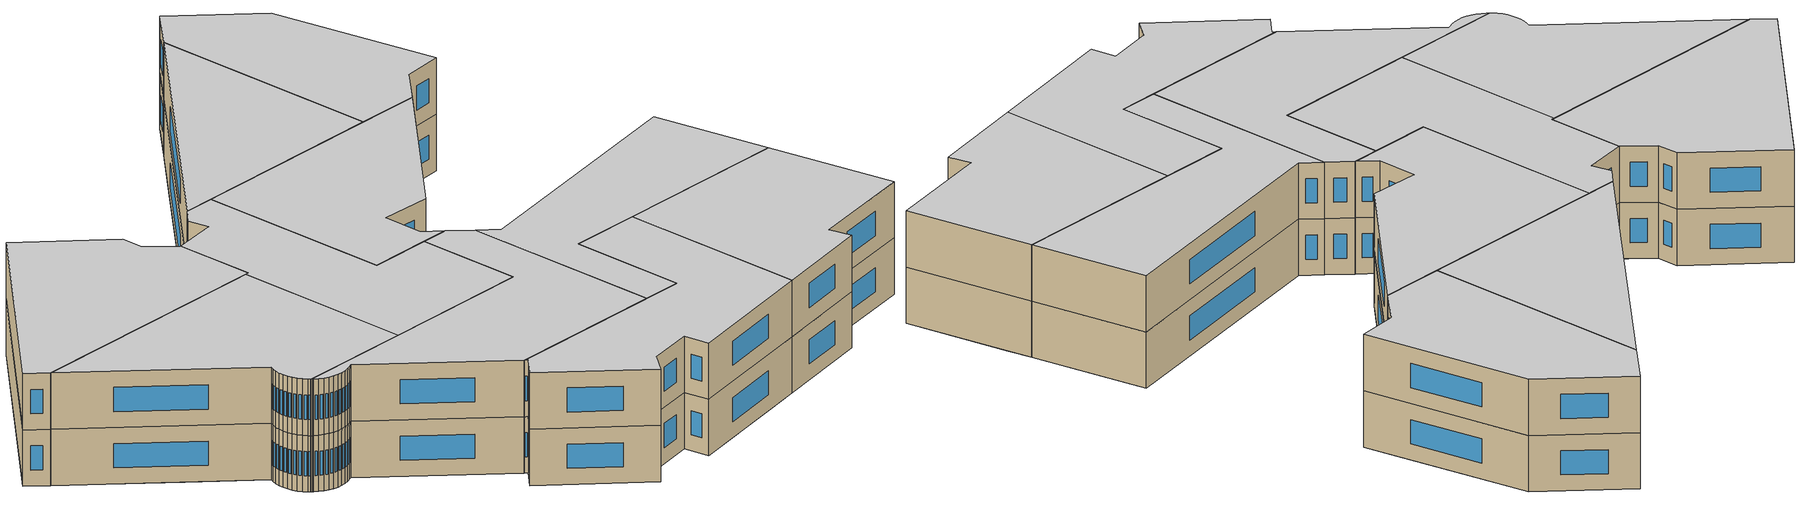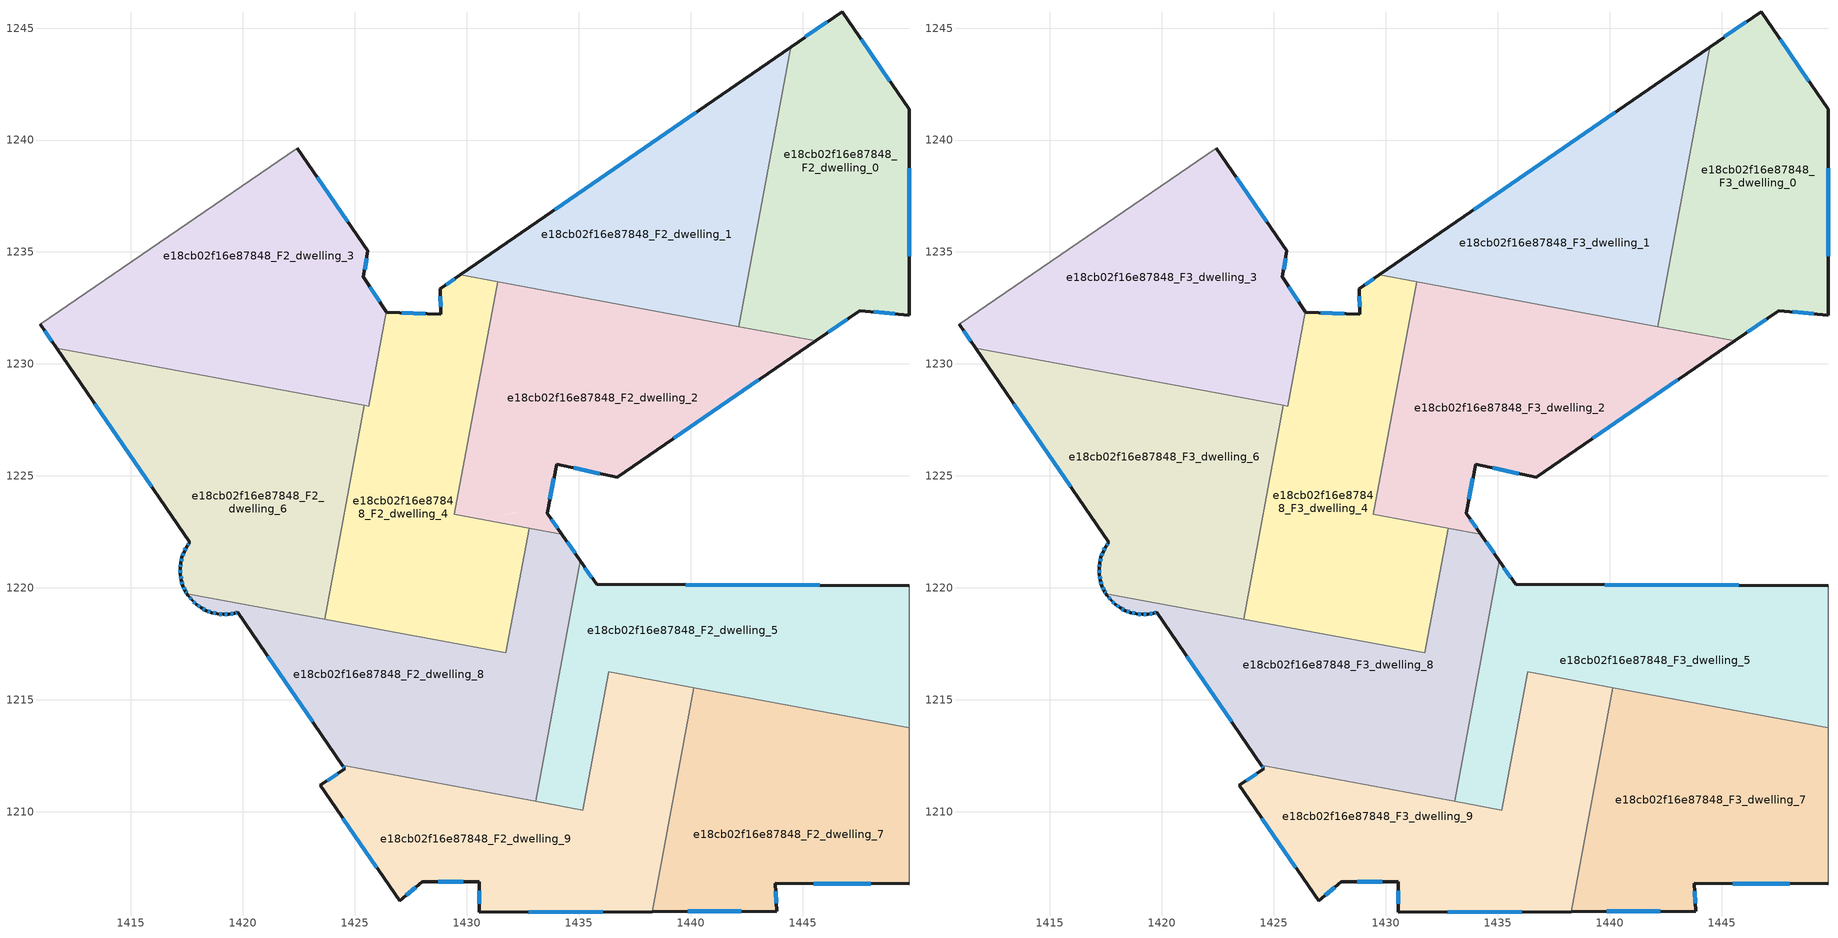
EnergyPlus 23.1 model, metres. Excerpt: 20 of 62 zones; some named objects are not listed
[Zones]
e18cb02f16e87848_F2_dwelling_0
 floor to e18cb02f16e87848_F1_dwelling_1 (EU_floor_Construction): 1446.76,1245.74 1449.75,1241.37 1449.75,1234.03 1443.22,1232.39 1442.68,1234.54 1444.46,1244.15 z6
 floor to e18cb02f16e87848_F1_dwelling_3 (EU_floor_Construction): 1449.75,1234.03 1449.75,1232.18 1447.55,1232.39 1445.58,1231.03 1442.14,1231.66 1442.23,1232.14 z6
 floor to e18cb02f16e87848_F1_dwelling_2 (EU_floor_Construction): 1442.68,1234.54 1443.22,1232.39 1442.23,1232.14 z6
 wall outside (EU_wall_Construction): 1445.58,1231.03 1447.55,1232.39 1449.75,1232.18 1449.75,1241.37 1446.76,1245.74 1444.46,1244.15 z6:9
 wall to e18cb02f16e87848_F2_dwelling_1 (EU_wall_Construction): 1444.46,1244.15 1442.14,1231.66 z6:9
 wall to e18cb02f16e87848_F2_dwelling_2 (EU_wall_Construction): 1442.14,1231.66 1445.58,1231.03 z6:9
 window (EU_Window_Construction): 1446.11,1245.29 1445.12,1244.61 / 1448.9,1242.62 1447.62,1244.49 / 1449.75,1234.81 1449.75,1238.74 / 1448.18,1232.33 1449.12,1232.24 / 1446.14,1231.41 1446.99,1232 z6.86:8.14
e18cb02f16e87848_F2_dwelling_1
 floor to e18cb02f16e87848_F1_dwelling_2 (EU_floor_Construction): 1440.89,1241.68 1442.68,1234.54 1442.23,1232.14 1441.1,1231.86 1431.65,1233.61 1431.54,1234.05 1430.58,1233.81 1429.72,1233.97 z6
 floor to e18cb02f16e87848_F1_dwelling_1 (EU_floor_Construction): 1444.46,1244.15 1442.68,1234.54 1440.89,1241.68 z6
 floor to e18cb02f16e87848_F1_dwelling_3 (EU_floor_Construction): 1431.54,1234.05 1431.65,1233.61 1430.58,1233.81 z6; 1442.23,1232.14 1442.14,1231.66 1441.1,1231.86 z6
 wall outside (EU_wall_Construction): 1444.46,1244.15 1429.72,1233.97 z6:9
 wall to e18cb02f16e87848_F2_dwelling_4 (EU_wall_Construction): 1429.72,1233.97 1431.37,1233.66 z6:9
 wall to e18cb02f16e87848_F2_dwelling_2 (EU_wall_Construction): 1431.38,1233.67 1442.14,1231.66 z6:9
 window (EU_Window_Construction): 1440.25,1241.24 1433.93,1236.88 z6.86:8.14
e18cb02f16e87848_F2_dwelling_2
 floor to e18cb02f16e87848_F1_dwelling_3 (EU_floor_Construction): 1445.58,1231.03 1436.72,1224.93 1434.01,1225.52 1433.66,1223.74 1432.02,1223.32 1430.54,1229.2 1431.38,1233.67 1431.65,1233.61 1432.62,1229.73 1441.1,1231.86 z6
 floor to e18cb02f16e87848_F1_dwelling_2 (EU_floor_Construction): 1441.1,1231.86 1432.62,1229.73 1431.65,1233.61 z6
 floor to e18cb02f16e87848_F1_dwelling_6 (EU_floor_Construction): 1433.66,1223.74 1433.59,1223.34 1434.24,1222.39 1430.84,1223.03 z6
 floor to e18cb02f16e87848_F1_dwelling_4 (EU_floor_Construction): 1430.54,1229.2 1432.02,1223.32 1430.84,1223.03 1430.45,1223.1 1429.85,1225.48 z6
 floor to e18cb02f16e87848_F1_dwelling_5 (EU_floor_Construction): 1429.85,1225.48 1430.45,1223.1 1429.45,1223.28 z6
 wall outside (EU_wall_Construction): 1434.24,1222.39 1433.59,1223.34 1434.01,1225.52 1436.72,1224.93 1445.58,1231.03 z6:9
 wall to e18cb02f16e87848_F2_dwelling_4 (EU_wall_Construction): 1431.38,1233.67 1429.45,1223.28 1432.79,1222.66 z6:9
 wall to e18cb02f16e87848_F2_dwelling_8 (EU_wall_Construction): 1432.79,1222.66 1434.24,1222.39 z6:9
 window (EU_Window_Construction): 1434.79,1225.35 1435.95,1225.1 / 1433.71,1223.96 1433.89,1224.9 / 1434.06,1222.66 1433.77,1223.07 / 1439.25,1226.67 1443.05,1229.28 z6.86:8.14
e18cb02f16e87848_F2_dwelling_3
 floor to e18cb02f16e87848_F1_dwelling_0 (EU_floor_Construction): 1422.43,1239.64 1425.59,1235.05 1425.38,1233.88 1426.15,1232.7 1415.41,1230.01 1411.68,1230.7 1410.94,1231.78 z6
 floor to e18cb02f16e87848_F1_dwelling_4 (EU_floor_Construction): 1426.15,1232.7 1426.4,1232.32 1425.61,1228.11 1415.41,1230.01 z6
 wall outside (EU_wall_Construction): 1426.4,1232.32 1425.38,1233.88 1425.59,1235.05 1422.43,1239.64 / 1410.94,1231.78 1411.68,1230.7 z6:9
 wall to e18cb02f16e87848_F2_dwelling_4 (EU_wall_Construction): 1425.43,1228.14 1425.61,1228.11 1426.4,1232.32 z6:9
 wall adiabatic (EU_wall_Construction): 1422.43,1239.64 1410.94,1231.78 z6:9
 wall to e18cb02f16e87848_F2_dwelling_6 (EU_wall_Construction): 1411.68,1230.7 1425.43,1228.14 z6:9
 window (EU_Window_Construction): 1424.68,1236.36 1423.33,1238.33 / 1425.44,1234.22 1425.53,1234.71 / 1426.11,1232.77 1425.67,1233.44 / 1411.15,1231.47 1411.47,1231.01 z6.86:8.14
e18cb02f16e87848_F2_dwelling_4
 floor to e18cb02f16e87848_F1_dwelling_5 (EU_floor_Construction): 1429.01,1228.83 1429.85,1225.48 1429.45,1223.28 1430.45,1223.1 1430.49,1222.94 1424.17,1221.35 1425.39,1227.92 z6
 floor to e18cb02f16e87848_F1_dwelling_7 (EU_floor_Construction): 1429.57,1222.71 1430.93,1217.25 1423.66,1218.6 1424.17,1221.35 z6
 floor to e18cb02f16e87848_F1_dwelling_4 (EU_floor_Construction): 1429.46,1233.53 1430.54,1229.2 1429.85,1225.48 1429.01,1228.83 1425.39,1227.92 1425.43,1228.14 1425.61,1228.11 1426.4,1232.32 1428.84,1232.23 1428.82,1233.36 1428.85,1233.38 z6; 1430.84,1223.03 1430.49,1222.94 1430.45,1223.1 z6
 floor to e18cb02f16e87848_F1_dwelling_3 (EU_floor_Construction): 1431.37,1233.66 1430.54,1229.2 1429.46,1233.53 1430.58,1233.81 z6
 floor to e18cb02f16e87848_F1_dwelling_6 (EU_floor_Construction): 1432.79,1222.66 1431.75,1217.09 1430.93,1217.25 1429.57,1222.71 1430.84,1223.03 z6
 floor to e18cb02f16e87848_F1_dwelling_2 (EU_floor_Construction): 1430.58,1233.81 1428.85,1233.38 1429.72,1233.97 z6
 wall outside (EU_wall_Construction): 1429.72,1233.97 1428.82,1233.36 1428.84,1232.23 1426.4,1232.32 z6:9
 wall to e18cb02f16e87848_F2_dwelling_8 (EU_wall_Construction): 1423.66,1218.6 1431.75,1217.09 1432.79,1222.66 z6:9
 wall to e18cb02f16e87848_F2_dwelling_6 (EU_wall_Construction): 1425.43,1228.14 1423.66,1218.6 z6:9
 window (EU_Window_Construction): 1428.83,1233.03 1428.83,1232.55 / 1429.46,1233.8 1429.08,1233.53 / 1428.14,1232.25 1427.1,1232.29 z6.86:8.14
e18cb02f16e87848_F2_dwelling_5
 floor to e18cb02f16e87848_F1_dwelling_6 (EU_floor_Construction): 1449.75,1220.1 1449.75,1218.98 1437.77,1215.98 1436.34,1216.24 1436.22,1215.59 1433.92,1215.01 1435.07,1221.2 1435.8,1220.16 z6
 floor to e18cb02f16e87848_F1_dwelling_8 (EU_floor_Construction): 1449.75,1218.98 1449.75,1213.75 1437.77,1215.98 z6
 floor to e18cb02f16e87848_F1_dwelling_9 (EU_floor_Construction): 1436.22,1215.59 1435.2,1210.1 1433.96,1215.02 z6
 floor to e18cb02f16e87848_F1_dwelling_10 (EU_floor_Construction): 1433.96,1215.02 1435.2,1210.1 1435.19,1210.08 1433.08,1210.47 1433.92,1215.01 z6
 wall outside (EU_wall_Construction): 1449.75,1220.1 1435.8,1220.16 1435.07,1221.2 z6:9
 wall adiabatic (EU_wall_Construction): 1449.75,1213.75 1449.75,1220.1 z6:9
 wall to e18cb02f16e87848_F2_dwelling_9 (EU_wall_Construction): 1433.08,1210.47 1435.19,1210.08 1436.34,1216.24 1440.15,1215.54 z6:9
 wall to e18cb02f16e87848_F2_dwelling_8 (EU_wall_Construction): 1435.07,1221.2 1433.08,1210.47 z6:9
 wall to e18cb02f16e87848_F2_dwelling_7 (EU_wall_Construction): 1440.15,1215.54 1449.75,1213.75 z6:9
 window (EU_Window_Construction): 1435.59,1220.46 1435.28,1220.9 / 1445.77,1220.12 1439.79,1220.14 z6.86:8.14
e18cb02f16e87848_F2_dwelling_6
 floor to e18cb02f16e87848_F1_dwelling_4 (EU_floor_Construction): 1425.43,1228.14 1425.39,1227.92 1415.32,1225.39 1412.63,1229.31 1415.41,1230.01 z6
 floor to e18cb02f16e87848_F1_dwelling_0 (EU_floor_Construction): 1415.41,1230.01 1412.63,1229.31 1411.68,1230.7 z6
 floor to e18cb02f16e87848_F1_dwelling_5 (EU_floor_Construction): 1425.39,1227.92 1424.17,1221.35 1417.64,1219.72 1417.5,1219.74 1417.43,1219.86 1417.33,1220.09 1417.25,1220.34 1417.21,1220.6 1417.2,1220.86 1417.22,1221.12 1417.28,1221.37 1417.37,1221.61 1417.49,1221.84 1417.62,1222.03 1415.32,1225.39 z6
 floor to e18cb02f16e87848_F1_dwelling_7 (EU_floor_Construction): 1424.17,1221.35 1423.66,1218.6 1417.64,1219.72 z6
 wall outside (EU_wall_Construction): 1411.68,1230.7 1417.62,1222.03 1417.49,1221.84 1417.37,1221.61 1417.28,1221.37 1417.22,1221.12 1417.2,1220.86 1417.21,1220.6 1417.25,1220.34 1417.33,1220.09 1417.43,1219.86 1417.5,1219.74 z6:9
 wall to e18cb02f16e87848_F2_dwelling_8 (EU_wall_Construction): 1417.5,1219.74 1423.66,1218.6 z6:9
 window (EU_Window_Construction): 1417.36,1220.03 1417.4,1219.92 / 1417.27,1220.27 1417.3,1220.16 / 1417.22,1220.52 1417.24,1220.42 / 1417.2,1220.78 1417.2,1220.67 / 1417.22,1221.04 1417.21,1220.93 / 1417.26,1221.3 1417.24,1221.19 / 1417.35,1221.54 1417.31,1221.44 / 1417.46,1221.78 1417.41,1221.68 / 1417.59,1221.98 1417.53,1221.9 / 1413.38,1228.22 1415.93,1224.51 / 1417.45,1219.82 1417.48,1219.78 z6.86:8.14
e18cb02f16e87848_F2_dwelling_7
 floor to e18cb02f16e87848_F1_dwelling_9 (EU_floor_Construction): 1449.75,1212.46 1449.75,1206.77 1443.78,1206.8 1443.84,1205.56 1438.29,1205.54 1439.08,1209.79 z6
 floor to e18cb02f16e87848_F1_dwelling_8 (EU_floor_Construction): 1449.75,1213.75 1449.75,1212.46 1439.08,1209.79 1440.15,1215.54 z6
 wall outside (EU_wall_Construction): 1438.29,1205.54 1443.84,1205.56 1443.78,1206.8 1449.75,1206.77 z6:9
 wall to e18cb02f16e87848_F2_dwelling_9 (EU_wall_Construction): 1440.15,1215.54 1438.29,1205.54 z6:9
 wall adiabatic (EU_wall_Construction): 1449.75,1206.77 1449.75,1213.75 z6:9
 window (EU_Window_Construction): 1445.49,1206.79 1448.05,1206.78 / 1443.82,1205.92 1443.8,1206.45 / 1439.87,1205.54 1442.25,1205.56 z6.86:8.14
e18cb02f16e87848_F2_dwelling_8
 floor to e18cb02f16e87848_F1_dwelling_7 (EU_floor_Construction): 1430.93,1217.25 1431.64,1214.44 1424.12,1212.55 1419.77,1218.9 1419.64,1218.87 1419.38,1218.82 1419.12,1218.81 1418.86,1218.84 1418.61,1218.9 1418.37,1218.99 1418.14,1219.11 1417.93,1219.26 1417.74,1219.44 1417.57,1219.64 1417.54,1219.67 1417.54,1219.69 1417.64,1219.72 z6
 floor to e18cb02f16e87848_F1_dwelling_10 (EU_floor_Construction): 1433.92,1215.01 1433.08,1210.47 1424.45,1212.07 1424.12,1212.55 z6
 floor to e18cb02f16e87848_F1_dwelling_6 (EU_floor_Construction): 1434.24,1222.39 1435.07,1221.2 1433.92,1215.01 1431.64,1214.44 1430.93,1217.25 1431.75,1217.09 1432.79,1222.66 z6
 wall outside (EU_wall_Construction): 1417.5,1219.74 1417.54,1219.67 1417.57,1219.64 1417.74,1219.44 1417.93,1219.26 1418.14,1219.11 1418.37,1218.99 1418.61,1218.9 1418.86,1218.84 1419.12,1218.81 1419.38,1218.82 1419.64,1218.87 1419.77,1218.9 1424.45,1212.07 / 1435.07,1221.2 1434.24,1222.39 z6:9
 wall to e18cb02f16e87848_F2_dwelling_9 (EU_wall_Construction): 1424.45,1212.07 1433.08,1210.47 z6:9
 window (EU_Window_Construction): 1418.2,1219.07 1418.3,1219.02 / 1417.99,1219.22 1418.08,1219.15 / 1417.79,1219.39 1417.87,1219.31 / 1417.62,1219.58 1417.69,1219.49 / 1434.84,1221.54 1434.48,1222.05 / 1421.11,1216.95 1423.11,1214.02 / 1419.68,1218.88 1419.73,1218.89 / 1419.46,1218.83 1419.56,1218.85 / 1419.2,1218.82 1419.31,1218.82 / 1418.94,1218.83 1419.05,1218.82 / 1418.68,1218.88 1418.79,1218.85 / 1418.44,1218.96 1418.54,1218.92 z6.86:8.14
e18cb02f16e87848_F2_dwelling_9
 floor to e18cb02f16e87848_F1_dwelling_10 (EU_floor_Construction): 1435.2,1210.1 1436.34,1205.53 1430.55,1205.5 1430.56,1206.87 1428.01,1206.88 1427.01,1206.03 1423.45,1211.17 1424.56,1211.91 1424.45,1212.07 1435.19,1210.08 z6
 floor to e18cb02f16e87848_F1_dwelling_9 (EU_floor_Construction): 1436.54,1215.67 1438.08,1209.54 1439.08,1209.79 1438.29,1205.54 1436.34,1205.53 1435.2,1210.1 1436.22,1215.59 z6
 floor to e18cb02f16e87848_F1_dwelling_6 (EU_floor_Construction): 1437.77,1215.98 1436.22,1215.59 1436.34,1216.24 z6
 floor to e18cb02f16e87848_F1_dwelling_8 (EU_floor_Construction): 1440.15,1215.54 1439.08,1209.79 1438.08,1209.54 1436.54,1215.67 1437.77,1215.98 z6
 wall outside (EU_wall_Construction): 1424.45,1212.07 1424.56,1211.91 1423.45,1211.17 1427.01,1206.03 1428.01,1206.88 1430.56,1206.87 1430.55,1205.5 1438.29,1205.54 z6:9
 window (EU_Window_Construction): 1428.74,1206.88 1429.83,1206.87 / 1427.29,1206.27 1427.72,1206.64 / 1424.47,1209.7 1425.99,1207.5 / 1424.24,1211.7 1423.76,1211.38 / 1424.48,1212.03 1424.53,1211.96 / 1432.76,1205.51 1436.08,1205.53 / 1430.56,1206.48 1430.55,1205.89 z6.86:8.14
e18cb02f16e87848_F3_dwelling_0
 floor to e18cb02f16e87848_F2_dwelling_0 (EU_floor_Construction): 1446.76,1245.74 1449.75,1241.37 1449.75,1232.18 1447.55,1232.39 1445.58,1231.03 1442.14,1231.66 1444.46,1244.15 z9
 wall outside (EU_wall_Construction): 1445.58,1231.03 1447.55,1232.39 1449.75,1232.18 1449.75,1241.37 1446.76,1245.74 1444.46,1244.15 z9:12
 wall to e18cb02f16e87848_F3_dwelling_1 (EU_wall_Construction): 1444.46,1244.15 1442.14,1231.66 z9:12
 wall to e18cb02f16e87848_F3_dwelling_2 (EU_wall_Construction): 1442.14,1231.66 1445.58,1231.03 z9:12
 window (EU_Window_Construction): 1446.11,1245.29 1445.12,1244.61 / 1448.9,1242.62 1447.62,1244.49 / 1449.75,1234.81 1449.75,1238.74 / 1448.18,1232.33 1449.12,1232.24 / 1446.14,1231.41 1446.99,1232 z9.86:11.14
 ceiling to e18cb02f16e87848_F4_dwelling_0 (EU_floor_Construction): 1449.75,1232.18 1449.75,1241.37 1446.76,1245.74 1444.46,1244.15 1442.14,1231.66 1445.58,1231.03 1447.55,1232.39 z12
e18cb02f16e87848_F3_dwelling_1
 floor to e18cb02f16e87848_F2_dwelling_1 (EU_floor_Construction): 1444.46,1244.15 1442.14,1231.66 1429.72,1233.97 z9
 wall outside (EU_wall_Construction): 1444.46,1244.15 1429.72,1233.97 z9:12
 wall to e18cb02f16e87848_F3_dwelling_4 (EU_wall_Construction): 1429.72,1233.97 1431.37,1233.66 z9:12
 wall to e18cb02f16e87848_F3_dwelling_2 (EU_wall_Construction): 1431.38,1233.67 1442.14,1231.66 z9:12
 window (EU_Window_Construction): 1440.25,1241.24 1433.93,1236.88 z9.86:11.14
 ceiling to e18cb02f16e87848_F4_dwelling_1 (EU_floor_Construction): 1442.14,1231.66 1444.46,1244.15 1429.72,1233.97 z12
e18cb02f16e87848_F3_dwelling_2
 floor to e18cb02f16e87848_F2_dwelling_2 (EU_floor_Construction): 1445.58,1231.03 1436.72,1224.93 1434.01,1225.52 1433.59,1223.34 1434.24,1222.39 1429.45,1223.28 1431.38,1233.67 z9
 wall outside (EU_wall_Construction): 1434.24,1222.39 1433.59,1223.34 1434.01,1225.52 1436.72,1224.93 1445.58,1231.03 z9:12
 wall to e18cb02f16e87848_F3_dwelling_4 (EU_wall_Construction): 1431.38,1233.67 1429.45,1223.28 1432.79,1222.66 z9:12
 wall to e18cb02f16e87848_F3_dwelling_8 (EU_wall_Construction): 1432.79,1222.66 1434.24,1222.39 z9:12
 window (EU_Window_Construction): 1434.79,1225.35 1435.95,1225.1 / 1433.71,1223.96 1433.89,1224.9 / 1434.06,1222.66 1433.77,1223.07 / 1439.25,1226.67 1443.05,1229.28 z9.86:11.14
 ceiling to e18cb02f16e87848_F4_dwelling_2 (EU_floor_Construction): 1445.58,1231.03 1431.38,1233.67 1429.45,1223.28 1434.24,1222.39 1433.59,1223.34 1434.01,1225.52 1436.72,1224.93 z12
e18cb02f16e87848_F3_dwelling_3
 floor to e18cb02f16e87848_F2_dwelling_3 (EU_floor_Construction): 1422.43,1239.64 1425.59,1235.05 1425.38,1233.88 1426.4,1232.32 1425.61,1228.11 1411.68,1230.7 1410.94,1231.78 z9
 wall outside (EU_wall_Construction): 1426.4,1232.32 1425.38,1233.88 1425.59,1235.05 1422.43,1239.64 / 1410.94,1231.78 1411.68,1230.7 z9:12
 wall to e18cb02f16e87848_F3_dwelling_4 (EU_wall_Construction): 1425.43,1228.14 1425.61,1228.11 1426.4,1232.32 z9:12
 wall adiabatic (EU_wall_Construction): 1422.43,1239.64 1410.94,1231.78 z9:12
 wall to e18cb02f16e87848_F3_dwelling_6 (EU_wall_Construction): 1411.68,1230.7 1425.43,1228.14 z9:12
 window (EU_Window_Construction): 1424.68,1236.36 1423.33,1238.33 / 1425.44,1234.22 1425.53,1234.71 / 1426.11,1232.77 1425.67,1233.44 / 1411.15,1231.47 1411.47,1231.01 z9.86:11.14
 ceiling to e18cb02f16e87848_F4_dwelling_3 (EU_floor_Construction): 1425.61,1228.11 1426.4,1232.32 1425.38,1233.88 1425.59,1235.05 1422.43,1239.64 1410.94,1231.78 1411.68,1230.7 z12
e18cb02f16e87848_F3_dwelling_4
 floor to e18cb02f16e87848_F2_dwelling_4 (EU_floor_Construction): 1431.38,1233.67 1429.45,1223.28 1432.79,1222.66 1431.75,1217.09 1423.66,1218.6 1425.43,1228.14 1425.61,1228.11 1426.4,1232.32 1428.84,1232.23 1428.82,1233.36 1429.72,1233.97 z9
 wall outside (EU_wall_Construction): 1429.72,1233.97 1428.82,1233.36 1428.84,1232.23 1426.4,1232.32 z9:12
 wall to e18cb02f16e87848_F3_dwelling_8 (EU_wall_Construction): 1423.66,1218.6 1431.75,1217.09 1432.79,1222.66 z9:12
 wall to e18cb02f16e87848_F3_dwelling_6 (EU_wall_Construction): 1425.43,1228.14 1423.66,1218.6 z9:12
 window (EU_Window_Construction): 1428.83,1233.03 1428.83,1232.55 / 1429.46,1233.8 1429.08,1233.53 / 1428.14,1232.25 1427.1,1232.29 z9.86:11.14
 ceiling to e18cb02f16e87848_F4_dwelling_4 (EU_floor_Construction): 1431.75,1217.09 1432.79,1222.66 1429.45,1223.28 1431.38,1233.67 1429.72,1233.97 1428.82,1233.36 1428.84,1232.23 1426.4,1232.32 1425.61,1228.11 1425.43,1228.14 1423.66,1218.6 z12
e18cb02f16e87848_F3_dwelling_5
 floor to e18cb02f16e87848_F2_dwelling_5 (EU_floor_Construction): 1449.75,1220.1 1449.75,1213.75 1436.34,1216.24 1435.19,1210.08 1433.08,1210.47 1435.07,1221.2 1435.8,1220.16 z9
 wall outside (EU_wall_Construction): 1449.75,1220.1 1435.8,1220.16 1435.07,1221.2 z9:12
 wall adiabatic (EU_wall_Construction): 1449.75,1213.75 1449.75,1220.1 z9:12
 wall to e18cb02f16e87848_F3_dwelling_9 (EU_wall_Construction): 1433.08,1210.47 1435.19,1210.08 1436.34,1216.24 1440.15,1215.54 z9:12
 wall to e18cb02f16e87848_F3_dwelling_8 (EU_wall_Construction): 1435.07,1221.2 1433.08,1210.47 z9:12
 wall to e18cb02f16e87848_F3_dwelling_7 (EU_wall_Construction): 1440.15,1215.54 1449.75,1213.75 z9:12
 window (EU_Window_Construction): 1435.59,1220.46 1435.28,1220.9 / 1445.77,1220.12 1439.79,1220.14 z9.86:11.14
 ceiling to e18cb02f16e87848_F4_dwelling_5 (EU_floor_Construction): 1449.75,1213.75 1449.75,1220.1 1435.8,1220.16 1435.07,1221.2 1433.08,1210.47 1435.19,1210.08 1436.34,1216.24 z12
e18cb02f16e87848_F3_dwelling_6
 floor to e18cb02f16e87848_F2_dwelling_6 (EU_floor_Construction): 1425.43,1228.14 1423.66,1218.6 1417.5,1219.74 1417.43,1219.86 1417.33,1220.09 1417.25,1220.34 1417.21,1220.6 1417.2,1220.86 1417.22,1221.12 1417.28,1221.37 1417.37,1221.61 1417.49,1221.84 1417.62,1222.03 1411.68,1230.7 z9
 wall outside (EU_wall_Construction): 1411.68,1230.7 1417.62,1222.03 1417.49,1221.84 1417.37,1221.61 1417.28,1221.37 1417.22,1221.12 1417.2,1220.86 1417.21,1220.6 1417.25,1220.34 1417.33,1220.09 1417.43,1219.86 1417.5,1219.74 z9:12
 wall to e18cb02f16e87848_F3_dwelling_8 (EU_wall_Construction): 1417.5,1219.74 1423.66,1218.6 z9:12
 window (EU_Window_Construction): 1417.36,1220.03 1417.4,1219.92 / 1417.27,1220.27 1417.3,1220.16 / 1417.22,1220.52 1417.24,1220.42 / 1417.2,1220.78 1417.2,1220.67 / 1417.22,1221.04 1417.21,1220.93 / 1417.26,1221.3 1417.24,1221.19 / 1417.35,1221.54 1417.31,1221.44 / 1417.46,1221.78 1417.41,1221.68 / 1417.59,1221.98 1417.53,1221.9 / 1413.38,1228.22 1415.93,1224.51 / 1417.45,1219.82 1417.48,1219.78 z9.86:11.14
 ceiling to e18cb02f16e87848_F4_dwelling_6 (EU_floor_Construction): 1423.66,1218.6 1425.43,1228.14 1411.68,1230.7 1417.62,1222.03 1417.49,1221.84 1417.37,1221.61 1417.28,1221.37 1417.22,1221.12 1417.2,1220.86 1417.21,1220.6 1417.25,1220.34 1417.33,1220.09 1417.43,1219.86 1417.5,1219.74 z12
e18cb02f16e87848_F3_dwelling_7
 floor to e18cb02f16e87848_F2_dwelling_7 (EU_floor_Construction): 1449.75,1213.75 1449.75,1206.77 1443.78,1206.8 1443.84,1205.56 1438.29,1205.54 1440.15,1215.54 z9
 wall outside (EU_wall_Construction): 1438.29,1205.54 1443.84,1205.56 1443.78,1206.8 1449.75,1206.77 z9:12
 wall to e18cb02f16e87848_F3_dwelling_9 (EU_wall_Construction): 1440.15,1215.54 1438.29,1205.54 z9:12
 wall adiabatic (EU_wall_Construction): 1449.75,1206.77 1449.75,1213.75 z9:12
 window (EU_Window_Construction): 1445.49,1206.79 1448.05,1206.78 / 1443.82,1205.92 1443.8,1206.45 / 1439.87,1205.54 1442.25,1205.56 z9.86:11.14
 ceiling to e18cb02f16e87848_F4_dwelling_7 (EU_floor_Construction): 1449.75,1206.77 1449.75,1213.75 1440.15,1215.54 1438.29,1205.54 1443.84,1205.56 1443.78,1206.8 z12
e18cb02f16e87848_F3_dwelling_8
 floor to e18cb02f16e87848_F2_dwelling_8 (EU_floor_Construction): 1434.24,1222.39 1435.07,1221.2 1433.08,1210.47 1424.45,1212.07 1419.77,1218.9 1419.64,1218.87 1419.38,1218.82 1419.12,1218.81 1418.86,1218.84 1418.61,1218.9 1418.37,1218.99 1418.14,1219.11 1417.93,1219.26 1417.74,1219.44 1417.57,1219.64 1417.54,1219.67 1417.5,1219.74 1431.75,1217.09 1432.79,1222.66 z9
 wall outside (EU_wall_Construction): 1417.5,1219.74 1417.54,1219.67 1417.57,1219.64 1417.74,1219.44 1417.93,1219.26 1418.14,1219.11 1418.37,1218.99 1418.61,1218.9 1418.86,1218.84 1419.12,1218.81 1419.38,1218.82 1419.64,1218.87 1419.77,1218.9 1424.45,1212.07 / 1435.07,1221.2 1434.24,1222.39 z9:12
 wall to e18cb02f16e87848_F3_dwelling_9 (EU_wall_Construction): 1424.45,1212.07 1433.08,1210.47 z9:12
 window (EU_Window_Construction): 1418.2,1219.07 1418.3,1219.02 / 1417.99,1219.22 1418.08,1219.15 / 1417.79,1219.39 1417.87,1219.31 / 1417.62,1219.58 1417.69,1219.49 / 1434.84,1221.54 1434.48,1222.05 / 1421.11,1216.95 1423.11,1214.02 / 1419.68,1218.88 1419.73,1218.89 / 1419.46,1218.83 1419.56,1218.85 / 1419.2,1218.82 1419.31,1218.82 / 1418.94,1218.83 1419.05,1218.82 / 1418.68,1218.88 1418.79,1218.85 / 1418.44,1218.96 1418.54,1218.92 z9.86:11.14
 ceiling to e18cb02f16e87848_F4_dwelling_8 (EU_floor_Construction): 1433.08,1210.47 1435.07,1221.2 1434.24,1222.39 1432.79,1222.66 1431.75,1217.09 1417.5,1219.74 1417.54,1219.67 1417.57,1219.64 1417.74,1219.44 1417.93,1219.26 1418.14,1219.11 1418.37,1218.99 1418.61,1218.9 1418.86,1218.84 1419.12,1218.81 1419.38,1218.82 1419.64,1218.87 1419.77,1218.9 1424.45,1212.07 z12
e18cb02f16e87848_F3_dwelling_9
 floor to e18cb02f16e87848_F2_dwelling_9 (EU_floor_Construction): 1440.15,1215.54 1438.29,1205.54 1430.55,1205.5 1430.56,1206.87 1428.01,1206.88 1427.01,1206.03 1423.45,1211.17 1424.56,1211.91 1424.45,1212.07 1435.19,1210.08 1436.34,1216.24 z9
 wall outside (EU_wall_Construction): 1424.45,1212.07 1424.56,1211.91 1423.45,1211.17 1427.01,1206.03 1428.01,1206.88 1430.56,1206.87 1430.55,1205.5 1438.29,1205.54 z9:12
 window (EU_Window_Construction): 1428.74,1206.88 1429.83,1206.87 / 1427.29,1206.27 1427.72,1206.64 / 1424.47,1209.7 1425.99,1207.5 / 1424.24,1211.7 1423.76,1211.38 / 1424.48,1212.03 1424.53,1211.96 / 1432.76,1205.51 1436.08,1205.53 / 1430.56,1206.48 1430.55,1205.89 z9.86:11.14
 ceiling to e18cb02f16e87848_F4_dwelling_9 (EU_floor_Construction): 1438.29,1205.54 1440.15,1215.54 1436.34,1216.24 1435.19,1210.08 1424.45,1212.07 1424.56,1211.91 1423.45,1211.17 1427.01,1206.03 1428.01,1206.88 1430.56,1206.87 1430.55,1205.5 z12
[Building]
EU S2 Campaign: North Axis=0; Terrain=City; Solar Distribution=FullExterior
[Site:Location]
Helsinki-Vantaa.AP: Latitude=60.317; Longitude=24.963; Time Zone=2; Elevation=54.6
[SizingPeriod:WeatherFileDays]
AnnualSizingPeriod: Begin Month=1; Begin Day of Month=1; End Month=12; End Day of Month=31; Day of Week for Start Day=Monday; Use Weather File Daylight Saving Period=No; Use Weather File Rain and Snow Indicators=No
[MATERIAL]
EU_InternalMass_Material: Roughness=MediumRough; Thickness=0.1; Conductivity=1; Density=1800; Specific Heat=900; Thermal Absorptance=0.9; Solar Absorptance=0.7; Visible Absorptance=0.7
[MATERIAL:NOMASS] Roughness=MediumRough; Thermal Absorptance=0.9; Solar Absorptance=0.7; Visible Absorptance=0.7
Name | Thermal Resistance
EU_wall_NoMass | 1.10183
EU_floor_NoMass | 1.70606
[WINDOWMATERIAL:SIMPLEGLAZINGSYSTEM]
EU_Window_SimpleGlazing: UFactor=3.11035; Solar Heat Gain Coefficient=0.8; Visible Transmittance=0.8
[CONSTRUCTION]
EU_wall_Construction: EU_wall_NoMass
EU_floor_Construction: EU_floor_NoMass
EU_Window_Construction: EU_Window_SimpleGlazing
EU_InternalMass_Construction: EU_InternalMass_Material
[ZONE] Type=1; Multiplier=1; Ceiling Height=autocalculate; Floor Area=autocalculate; Part of Total Floor Area=Yes
Name | Volume
e18cb02f16e87848_F2_dwelling_0; e18cb02f16e87848_F3_dwelling_0; e18cb02f16e87848_F2_dwelling_1; e18cb02f16e87848_F3_dwelling_1 | 240.799
e18cb02f16e87848_F2_dwelling_2; e18cb02f16e87848_F3_dwelling_2 | 279.791
e18cb02f16e87848_F2_dwelling_3; e18cb02f16e87848_F3_dwelling_3 | 294.716
e18cb02f16e87848_F2_dwelling_4 | 274.553
e18cb02f16e87848_F3_dwelling_4 | 274.489
e18cb02f16e87848_F2_dwelling_5; e18cb02f16e87848_F3_dwelling_5 | 268.503
e18cb02f16e87848_F2_dwelling_6; e18cb02f16e87848_F3_dwelling_6 | 274.513
e18cb02f16e87848_F2_dwelling_7; e18cb02f16e87848_F3_dwelling_7 | 267.754
e18cb02f16e87848_F2_dwelling_8; e18cb02f16e87848_F3_dwelling_8 | 268.499
e18cb02f16e87848_F2_dwelling_9; e18cb02f16e87848_F3_dwelling_9 | 267.735
[INTERNALMASS] Construction=EU_InternalMass_Construction
Name | Zone or ZoneList | Surface Area
e18cb02f16e87848_F2_dwelling_0_EU_InternalMass | e18cb02f16e87848_F2_dwelling_0 | 80.2664
e18cb02f16e87848_F2_dwelling_1_EU_InternalMass | e18cb02f16e87848_F2_dwelling_1 | 80.2656
e18cb02f16e87848_F2_dwelling_2_EU_InternalMass | e18cb02f16e87848_F2_dwelling_2 | 93.2647
e18cb02f16e87848_F2_dwelling_3_EU_InternalMass | e18cb02f16e87848_F2_dwelling_3 | 98.2394
e18cb02f16e87848_F2_dwelling_4_EU_InternalMass | e18cb02f16e87848_F2_dwelling_4 | 91.5094
e18cb02f16e87848_F2_dwelling_5_EU_InternalMass | e18cb02f16e87848_F2_dwelling_5 | 89.5008
e18cb02f16e87848_F2_dwelling_6_EU_InternalMass | e18cb02f16e87848_F2_dwelling_6 | 91.5051
e18cb02f16e87848_F2_dwelling_7_EU_InternalMass | e18cb02f16e87848_F2_dwelling_7 | 89.2513
e18cb02f16e87848_F2_dwelling_8_EU_InternalMass | e18cb02f16e87848_F2_dwelling_8 | 89.4984
e18cb02f16e87848_F2_dwelling_9_EU_InternalMass | e18cb02f16e87848_F2_dwelling_9 | 89.2452
e18cb02f16e87848_F3_dwelling_0_EU_InternalMass | e18cb02f16e87848_F3_dwelling_0 | 80.2664
e18cb02f16e87848_F3_dwelling_1_EU_InternalMass | e18cb02f16e87848_F3_dwelling_1 | 80.2656
e18cb02f16e87848_F3_dwelling_2_EU_InternalMass | e18cb02f16e87848_F3_dwelling_2 | 93.2647
e18cb02f16e87848_F3_dwelling_3_EU_InternalMass | e18cb02f16e87848_F3_dwelling_3 | 98.2394
e18cb02f16e87848_F3_dwelling_4_EU_InternalMass | e18cb02f16e87848_F3_dwelling_4 | 91.5094
e18cb02f16e87848_F3_dwelling_5_EU_InternalMass | e18cb02f16e87848_F3_dwelling_5 | 89.5008
e18cb02f16e87848_F3_dwelling_6_EU_InternalMass | e18cb02f16e87848_F3_dwelling_6 | 91.5051
e18cb02f16e87848_F3_dwelling_7_EU_InternalMass | e18cb02f16e87848_F3_dwelling_7 | 89.2513
e18cb02f16e87848_F3_dwelling_8_EU_InternalMass | e18cb02f16e87848_F3_dwelling_8 | 89.4984
e18cb02f16e87848_F3_dwelling_9_EU_InternalMass | e18cb02f16e87848_F3_dwelling_9 | 89.2452
[OTHEREQUIPMENT] Fuel Type=Electricity; Design Level Calculation Method=Watts/Area; Power per Zone Floor Area=1; Fraction Latent=0; Fraction Radiant=0; Fraction Lost=0; Carbon Dioxide Generation Rate=0; EndUse Subcategory=EU_Step8_InternalGains
Name | Zone or ZoneList or Space or SpaceList | Schedule
EU_Step8_InternalGain_e18cb02f16e87848_F2_dwelling_0_f000 | e18cb02f16e87848_F2_dwelling_0 | EU_Step8_GainSchedule_e18cb02f16e87848_F2_dwelling_0_f000
EU_Step8_InternalGain_e18cb02f16e87848_F2_dwelling_1_f000 | e18cb02f16e87848_F2_dwelling_1 | EU_Step8_GainSchedule_e18cb02f16e87848_F2_dwelling_1_f000
EU_Step8_InternalGain_e18cb02f16e87848_F2_dwelling_2_f000 | e18cb02f16e87848_F2_dwelling_2 | EU_Step8_GainSchedule_e18cb02f16e87848_F2_dwelling_2_f000
EU_Step8_InternalGain_e18cb02f16e87848_F2_dwelling_3_f000 | e18cb02f16e87848_F2_dwelling_3 | EU_Step8_GainSchedule_e18cb02f16e87848_F2_dwelling_3_f000
EU_Step8_InternalGain_e18cb02f16e87848_F2_dwelling_4_f000 | e18cb02f16e87848_F2_dwelling_4 | EU_Step8_GainSchedule_e18cb02f16e87848_F2_dwelling_4_f000
EU_Step8_InternalGain_e18cb02f16e87848_F2_dwelling_5_f000 | e18cb02f16e87848_F2_dwelling_5 | EU_Step8_GainSchedule_e18cb02f16e87848_F2_dwelling_5_f000
EU_Step8_InternalGain_e18cb02f16e87848_F2_dwelling_6_f000 | e18cb02f16e87848_F2_dwelling_6 | EU_Step8_GainSchedule_e18cb02f16e87848_F2_dwelling_6_f000
EU_Step8_InternalGain_e18cb02f16e87848_F2_dwelling_7_f000 | e18cb02f16e87848_F2_dwelling_7 | EU_Step8_GainSchedule_e18cb02f16e87848_F2_dwelling_7_f000
EU_Step8_InternalGain_e18cb02f16e87848_F2_dwelling_8_f000 | e18cb02f16e87848_F2_dwelling_8 | EU_Step8_GainSchedule_e18cb02f16e87848_F2_dwelling_8_f000
EU_Step8_InternalGain_e18cb02f16e87848_F2_dwelling_9_f000 | e18cb02f16e87848_F2_dwelling_9 | EU_Step8_GainSchedule_e18cb02f16e87848_F2_dwelling_9_f000
EU_Step8_InternalGain_e18cb02f16e87848_F3_dwelling_0_f000 | e18cb02f16e87848_F3_dwelling_0 | EU_Step8_GainSchedule_e18cb02f16e87848_F3_dwelling_0_f000
EU_Step8_InternalGain_e18cb02f16e87848_F3_dwelling_1_f000 | e18cb02f16e87848_F3_dwelling_1 | EU_Step8_GainSchedule_e18cb02f16e87848_F3_dwelling_1_f000
EU_Step8_InternalGain_e18cb02f16e87848_F3_dwelling_2_f000 | e18cb02f16e87848_F3_dwelling_2 | EU_Step8_GainSchedule_e18cb02f16e87848_F3_dwelling_2_f000
EU_Step8_InternalGain_e18cb02f16e87848_F3_dwelling_3_f000 | e18cb02f16e87848_F3_dwelling_3 | EU_Step8_GainSchedule_e18cb02f16e87848_F3_dwelling_3_f000
EU_Step8_InternalGain_e18cb02f16e87848_F3_dwelling_4_f000 | e18cb02f16e87848_F3_dwelling_4 | EU_Step8_GainSchedule_e18cb02f16e87848_F3_dwelling_4_f000
EU_Step8_InternalGain_e18cb02f16e87848_F3_dwelling_5_f000 | e18cb02f16e87848_F3_dwelling_5 | EU_Step8_GainSchedule_e18cb02f16e87848_F3_dwelling_5_f000
EU_Step8_InternalGain_e18cb02f16e87848_F3_dwelling_6_f000 | e18cb02f16e87848_F3_dwelling_6 | EU_Step8_GainSchedule_e18cb02f16e87848_F3_dwelling_6_f000
EU_Step8_InternalGain_e18cb02f16e87848_F3_dwelling_7_f000 | e18cb02f16e87848_F3_dwelling_7 | EU_Step8_GainSchedule_e18cb02f16e87848_F3_dwelling_7_f000
EU_Step8_InternalGain_e18cb02f16e87848_F3_dwelling_8_f000 | e18cb02f16e87848_F3_dwelling_8 | EU_Step8_GainSchedule_e18cb02f16e87848_F3_dwelling_8_f000
EU_Step8_InternalGain_e18cb02f16e87848_F3_dwelling_9_f000 | e18cb02f16e87848_F3_dwelling_9 | EU_Step8_GainSchedule_e18cb02f16e87848_F3_dwelling_9_f000
[ZONEVENTILATION:DESIGNFLOWRATE] Schedule=EU_AlwaysOn; Design Flow Rate Calculation Method=AirChanges/Hour; Air Changes per Hour=0.756316; Ventilation Type=Natural; Fan Pressure Rise=0; Fan Total Efficiency=1; Constant Term Coefficient=1; Temperature Term Coefficient=0; Velocity Term Coefficient=0; Velocity Squared Term Coefficient=0; Minimum Indoor Temperature=-100; Maximum Indoor Temperature=100; Delta Temperature=-100; Minimum Outdoor Temperature=-100; Maximum Outdoor Temperature=100; Maximum Wind Speed=40
Name | Zone or ZoneList or Space or SpaceList
EU_ConstantAir_e18cb02f16e87848_F2_dwelling_0 | e18cb02f16e87848_F2_dwelling_0
EU_ConstantAir_e18cb02f16e87848_F2_dwelling_1 | e18cb02f16e87848_F2_dwelling_1
EU_ConstantAir_e18cb02f16e87848_F2_dwelling_2 | e18cb02f16e87848_F2_dwelling_2
EU_ConstantAir_e18cb02f16e87848_F2_dwelling_3 | e18cb02f16e87848_F2_dwelling_3
EU_ConstantAir_e18cb02f16e87848_F2_dwelling_4 | e18cb02f16e87848_F2_dwelling_4
EU_ConstantAir_e18cb02f16e87848_F2_dwelling_5 | e18cb02f16e87848_F2_dwelling_5
EU_ConstantAir_e18cb02f16e87848_F2_dwelling_6 | e18cb02f16e87848_F2_dwelling_6
EU_ConstantAir_e18cb02f16e87848_F2_dwelling_7 | e18cb02f16e87848_F2_dwelling_7
EU_ConstantAir_e18cb02f16e87848_F2_dwelling_8 | e18cb02f16e87848_F2_dwelling_8
EU_ConstantAir_e18cb02f16e87848_F2_dwelling_9 | e18cb02f16e87848_F2_dwelling_9
EU_ConstantAir_e18cb02f16e87848_F3_dwelling_0 | e18cb02f16e87848_F3_dwelling_0
EU_ConstantAir_e18cb02f16e87848_F3_dwelling_1 | e18cb02f16e87848_F3_dwelling_1
EU_ConstantAir_e18cb02f16e87848_F3_dwelling_2 | e18cb02f16e87848_F3_dwelling_2
EU_ConstantAir_e18cb02f16e87848_F3_dwelling_3 | e18cb02f16e87848_F3_dwelling_3
EU_ConstantAir_e18cb02f16e87848_F3_dwelling_4 | e18cb02f16e87848_F3_dwelling_4
EU_ConstantAir_e18cb02f16e87848_F3_dwelling_5 | e18cb02f16e87848_F3_dwelling_5
EU_ConstantAir_e18cb02f16e87848_F3_dwelling_6 | e18cb02f16e87848_F3_dwelling_6
EU_ConstantAir_e18cb02f16e87848_F3_dwelling_7 | e18cb02f16e87848_F3_dwelling_7
EU_ConstantAir_e18cb02f16e87848_F3_dwelling_8 | e18cb02f16e87848_F3_dwelling_8
EU_ConstantAir_e18cb02f16e87848_F3_dwelling_9 | e18cb02f16e87848_F3_dwelling_9
[HVACTEMPLATE:THERMOSTAT] Constant Heating Setpoint=20; Constant Cooling Setpoint=50
EU_HeatOnly_e18cb02f16e87848_F4_dwelling_3; EU_HeatOnly_e18cb02f16e87848_F4_dwelling_4; EU_HeatOnly_e18cb02f16e87848_F4_dwelling_5; EU_HeatOnly_e18cb02f16e87848_F4_dwelling_6; EU_HeatOnly_e18cb02f16e87848_F4_dwelling_7; EU_HeatOnly_e18cb02f16e87848_F4_dwelling_8; EU_HeatOnly_e18cb02f16e87848_F4_dwelling_9; EU_HeatOnly_e18cb02f16e87848_F5_dwelling_0; EU_HeatOnly_e18cb02f16e87848_F5_dwelling_1; EU_HeatOnly_e18cb02f16e87848_F5_dwelling_2; EU_HeatOnly_e18cb02f16e87848_F5_dwelling_3; EU_HeatOnly_e18cb02f16e87848_F5_dwelling_4; EU_HeatOnly_e18cb02f16e87848_F5_dwelling_5; EU_HeatOnly_e18cb02f16e87848_F5_dwelling_6; EU_HeatOnly_e18cb02f16e87848_F5_dwelling_7; EU_HeatOnly_e18cb02f16e87848_F5_dwelling_8; EU_HeatOnly_e18cb02f16e87848_F5_dwelling_9
[HVACTEMPLATE:ZONE:IDEALLOADSAIRSYSTEM] System Availability Schedule=EU_AlwaysOn; Maximum Heating Supply Air Temperature=50; Minimum Cooling Supply Air Temperature=13; Maximum Heating Supply Air Humidity Ratio=0.0156; Minimum Cooling Supply Air Humidity Ratio=0.0077; Heating Limit=NoLimit; Cooling Limit=NoLimit; Heating Availability Schedule=EU_AlwaysOn; Cooling Availability Schedule=EU_CoolingOff; Dehumidification Control Type=ConstantSensibleHeatRatio; Cooling Sensible Heat Ratio=0.7; Dehumidification Setpoint=60; Humidification Control Type=None; Humidification Setpoint=30; Outdoor Air Method=None; Outdoor Air Flow Rate per Person=0.00944; Outdoor Air Flow Rate per Zone Floor Area=0; Outdoor Air Flow Rate per Zone=0; Demand Controlled Ventilation Type=None; Outdoor Air Economizer Type=NoEconomizer; Heat Recovery Type=None; Sensible Heat Recovery Effectiveness=0.7; Latent Heat Recovery Effectiveness=0.65
Name | Template Thermostat
e18cb02f16e87848_F2_dwelling_0 | EU_HeatOnly_e18cb02f16e87848_F2_dwelling_0
e18cb02f16e87848_F2_dwelling_1 | EU_HeatOnly_e18cb02f16e87848_F2_dwelling_1
e18cb02f16e87848_F2_dwelling_2 | EU_HeatOnly_e18cb02f16e87848_F2_dwelling_2
e18cb02f16e87848_F2_dwelling_3 | EU_HeatOnly_e18cb02f16e87848_F2_dwelling_3
e18cb02f16e87848_F2_dwelling_4 | EU_HeatOnly_e18cb02f16e87848_F2_dwelling_4
e18cb02f16e87848_F2_dwelling_5 | EU_HeatOnly_e18cb02f16e87848_F2_dwelling_5
e18cb02f16e87848_F2_dwelling_6 | EU_HeatOnly_e18cb02f16e87848_F2_dwelling_6
e18cb02f16e87848_F2_dwelling_7 | EU_HeatOnly_e18cb02f16e87848_F2_dwelling_7
e18cb02f16e87848_F2_dwelling_8 | EU_HeatOnly_e18cb02f16e87848_F2_dwelling_8
e18cb02f16e87848_F2_dwelling_9 | EU_HeatOnly_e18cb02f16e87848_F2_dwelling_9
e18cb02f16e87848_F3_dwelling_0 | EU_HeatOnly_e18cb02f16e87848_F3_dwelling_0
e18cb02f16e87848_F3_dwelling_1 | EU_HeatOnly_e18cb02f16e87848_F3_dwelling_1
e18cb02f16e87848_F3_dwelling_2 | EU_HeatOnly_e18cb02f16e87848_F3_dwelling_2
e18cb02f16e87848_F3_dwelling_3 | EU_HeatOnly_e18cb02f16e87848_F3_dwelling_3
e18cb02f16e87848_F3_dwelling_4 | EU_HeatOnly_e18cb02f16e87848_F3_dwelling_4
e18cb02f16e87848_F3_dwelling_5 | EU_HeatOnly_e18cb02f16e87848_F3_dwelling_5
e18cb02f16e87848_F3_dwelling_6 | EU_HeatOnly_e18cb02f16e87848_F3_dwelling_6
e18cb02f16e87848_F3_dwelling_7 | EU_HeatOnly_e18cb02f16e87848_F3_dwelling_7
e18cb02f16e87848_F3_dwelling_8 | EU_HeatOnly_e18cb02f16e87848_F3_dwelling_8
e18cb02f16e87848_F3_dwelling_9 | EU_HeatOnly_e18cb02f16e87848_F3_dwelling_9
[SIZING:ZONE] Zone Cooling Design Supply Air Temperature Input Method=SupplyAirTemperature; Zone Cooling Design Supply Air Temperature=13; Zone Heating Design Supply Air Temperature Input Method=SupplyAirTemperature; Zone Heating Design Supply Air Temperature=50; Zone Cooling Design Supply Air Humidity Ratio=0.008; Zone Heating Design Supply Air Humidity Ratio=0.008; Cooling Design Air Flow Method=DesignDay; Cooling Design Air Flow Rate=0; Cooling Minimum Air Flow per Zone Floor Area=0.000762; Cooling Minimum Air Flow=0; Cooling Minimum Air Flow Fraction=0.2; Heating Design Air Flow Method=DesignDay; Heating Design Air Flow Rate=0; Heating Maximum Air Flow per Zone Floor Area=0.002032; Heating Maximum Air Flow=0.141576; Heating Maximum Air Flow Fraction=0.3; Account for Dedicated Outdoor Air System=No; Dedicated Outdoor Air System Control Strategy=NeutralSupplyAir; Dedicated Outdoor Air Low Setpoint Temperature for Design=autosize; Dedicated Outdoor Air High Setpoint Temperature for Design=autosize; Zone Load Sizing Method=Sensible Load Only No Latent Load; Zone Latent Cooling Design Supply Air Humidity Ratio Input Method=HumidityRatioDifference; Zone Cooling Design Supply Air Humidity Ratio Difference=0.005; Zone Latent Heating Design Supply Air Humidity Ratio Input Method=HumidityRatioDifference; Zone Humidification Design Supply Air Humidity Ratio Difference=0.005
e18cb02f16e87848_F2_dwelling_0; e18cb02f16e87848_F2_dwelling_1; e18cb02f16e87848_F2_dwelling_2; e18cb02f16e87848_F2_dwelling_3; e18cb02f16e87848_F2_dwelling_4; e18cb02f16e87848_F2_dwelling_5; e18cb02f16e87848_F2_dwelling_6; e18cb02f16e87848_F2_dwelling_7; e18cb02f16e87848_F2_dwelling_8; e18cb02f16e87848_F2_dwelling_9; e18cb02f16e87848_F3_dwelling_0; e18cb02f16e87848_F3_dwelling_1; e18cb02f16e87848_F3_dwelling_2; e18cb02f16e87848_F3_dwelling_3; e18cb02f16e87848_F3_dwelling_4; e18cb02f16e87848_F3_dwelling_5; e18cb02f16e87848_F3_dwelling_6; e18cb02f16e87848_F3_dwelling_7; e18cb02f16e87848_F3_dwelling_8; e18cb02f16e87848_F3_dwelling_9
[SCHEDULE:CONSTANT]
Name | Hourly Value
EU_AlwaysOn | 1
EU_CoolingOff | 0
[SCHEDULE:FILE] Column Number=1; Rows to Skip at Top=0; Number of Hours of Data=8760; Column Separator=Comma; Interpolate to Timestep=No; Minutes per Item=60; Adjust Schedule for Daylight Savings=Yes
Name | File
EU_Step8_GainSchedule_e18cb02f16e87848_F2_dwelling_0_f000 | ../../schedules/e18cb02f16e87848/e18cb02f16e87848_F2_dwelling_0_f000_gain.csv
EU_Step8_GainSchedule_e18cb02f16e87848_F2_dwelling_1_f000 | ../../schedules/e18cb02f16e87848/e18cb02f16e87848_F2_dwelling_1_f000_gain.csv
EU_Step8_GainSchedule_e18cb02f16e87848_F2_dwelling_2_f000 | ../../schedules/e18cb02f16e87848/e18cb02f16e87848_F2_dwelling_2_f000_gain.csv
EU_Step8_GainSchedule_e18cb02f16e87848_F2_dwelling_3_f000 | ../../schedules/e18cb02f16e87848/e18cb02f16e87848_F2_dwelling_3_f000_gain.csv
EU_Step8_GainSchedule_e18cb02f16e87848_F2_dwelling_4_f000 | ../../schedules/e18cb02f16e87848/e18cb02f16e87848_F2_dwelling_4_f000_gain.csv
EU_Step8_GainSchedule_e18cb02f16e87848_F2_dwelling_5_f000 | ../../schedules/e18cb02f16e87848/e18cb02f16e87848_F2_dwelling_5_f000_gain.csv
EU_Step8_GainSchedule_e18cb02f16e87848_F2_dwelling_6_f000 | ../../schedules/e18cb02f16e87848/e18cb02f16e87848_F2_dwelling_6_f000_gain.csv
EU_Step8_GainSchedule_e18cb02f16e87848_F2_dwelling_7_f000 | ../../schedules/e18cb02f16e87848/e18cb02f16e87848_F2_dwelling_7_f000_gain.csv
EU_Step8_GainSchedule_e18cb02f16e87848_F2_dwelling_8_f000 | ../../schedules/e18cb02f16e87848/e18cb02f16e87848_F2_dwelling_8_f000_gain.csv
EU_Step8_GainSchedule_e18cb02f16e87848_F2_dwelling_9_f000 | ../../schedules/e18cb02f16e87848/e18cb02f16e87848_F2_dwelling_9_f000_gain.csv
EU_Step8_GainSchedule_e18cb02f16e87848_F3_dwelling_0_f000 | ../../schedules/e18cb02f16e87848/e18cb02f16e87848_F3_dwelling_0_f000_gain.csv
EU_Step8_GainSchedule_e18cb02f16e87848_F3_dwelling_1_f000 | ../../schedules/e18cb02f16e87848/e18cb02f16e87848_F3_dwelling_1_f000_gain.csv
EU_Step8_GainSchedule_e18cb02f16e87848_F3_dwelling_2_f000 | ../../schedules/e18cb02f16e87848/e18cb02f16e87848_F3_dwelling_2_f000_gain.csv
EU_Step8_GainSchedule_e18cb02f16e87848_F3_dwelling_3_f000 | ../../schedules/e18cb02f16e87848/e18cb02f16e87848_F3_dwelling_3_f000_gain.csv
EU_Step8_GainSchedule_e18cb02f16e87848_F3_dwelling_4_f000 | ../../schedules/e18cb02f16e87848/e18cb02f16e87848_F3_dwelling_4_f000_gain.csv
EU_Step8_GainSchedule_e18cb02f16e87848_F3_dwelling_5_f000 | ../../schedules/e18cb02f16e87848/e18cb02f16e87848_F3_dwelling_5_f000_gain.csv
EU_Step8_GainSchedule_e18cb02f16e87848_F3_dwelling_6_f000 | ../../schedules/e18cb02f16e87848/e18cb02f16e87848_F3_dwelling_6_f000_gain.csv
EU_Step8_GainSchedule_e18cb02f16e87848_F3_dwelling_7_f000 | ../../schedules/e18cb02f16e87848/e18cb02f16e87848_F3_dwelling_7_f000_gain.csv
EU_Step8_GainSchedule_e18cb02f16e87848_F3_dwelling_8_f000 | ../../schedules/e18cb02f16e87848/e18cb02f16e87848_F3_dwelling_8_f000_gain.csv
EU_Step8_GainSchedule_e18cb02f16e87848_F3_dwelling_9_f000 | ../../schedules/e18cb02f16e87848/e18cb02f16e87848_F3_dwelling_9_f000_gain.csv
